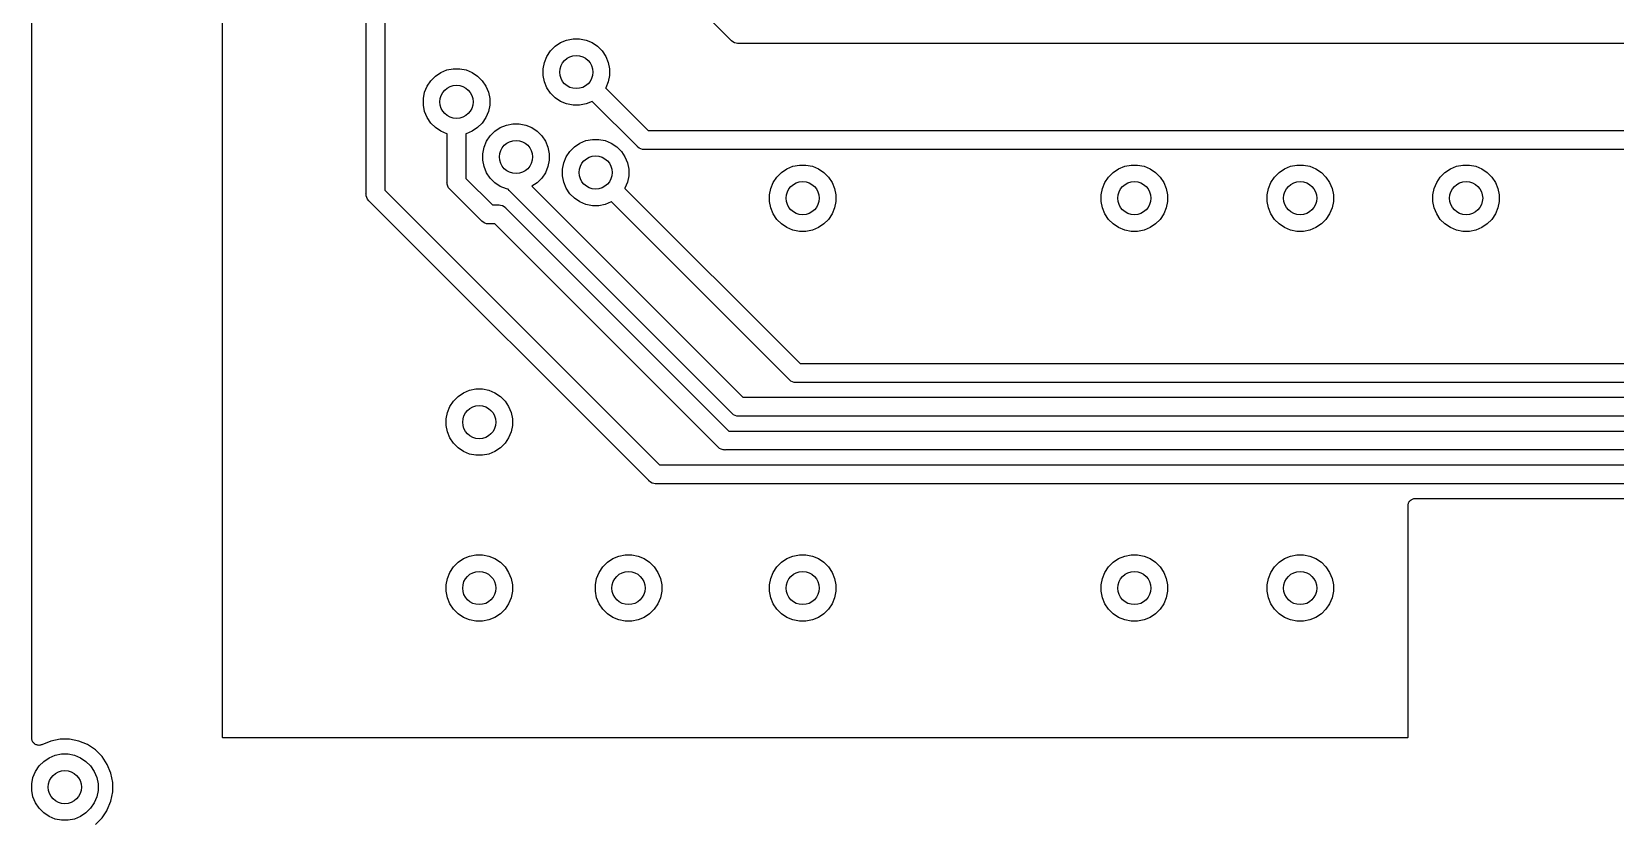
# Model space of a CAD drawing. Extents: x 1.98 to 5.89, y -3.93 to -1.98.
# Drawn here: x 1.976 to 2.728, y -2.958 to -2.582 of the extents above; entities that cross this region are included whole.
import ezdxf

# ---------------------------------------------------------------- set-up
doc = ezdxf.new("R2010")
doc.units = 0
doc.header["$MEASUREMENT"] = 0
doc.layers.add('BLACK', color=7, linetype='CONTINUOUS')

msp = doc.modelspace()

# ---------------------------------------------------------------- linework, layer by layer
at = {"layer": 'BLACK', "linetype": 'CONTINUOUS'}
for p, q in [((1.97649, -2.91761), (1.97649, -2.29817)), ((2.06693, -2.48382), (2.06693, -2.91715)), ((2.30854, -2.58649), (2.23718, -2.51514)), ((2.13522, -2.65919), (2.13522, -2.57335)), ((2.14422, -2.57499), (2.14422, -2.65754)), ((2.23047, -2.58641), (2.23351, -2.5858)), ((2.23351, -2.5858), (2.23662, -2.5858)), ((2.23662, -2.5858), (2.23966, -2.58641)), ((2.22111, -2.59409), (2.22283, -2.59151)), ((2.22283, -2.59151), (2.22503, -2.58932)), ((2.22503, -2.58932), (2.22761, -2.58759)), ((2.22761, -2.58759), (2.23047, -2.58641)), ((2.23966, -2.58641), (2.24252, -2.58759)), ((2.24252, -2.58759), (2.2451, -2.58932)), ((2.2451, -2.58932), (2.2473, -2.59151)), ((2.2473, -2.59151), (2.24902, -2.59409)), ((2.30868, -2.58666), (2.30854, -2.58649)), ((2.30936, -2.58722), (2.30868, -2.58666)), ((2.31014, -2.58764), (2.30936, -2.58722)), ((2.31099, -2.5879), (2.31014, -2.58764)), ((2.31165, -2.58796), (2.31099, -2.5879)), ((2.31187, -2.58799), (2.31165, -2.58796)), ((2.31165, -2.58796), (2.31165, -2.58796)), ((2.31209, -2.58796), (2.31187, -2.58799)), ((2.80142, -2.58796), (2.31209, -2.58796)), ((2.17072, -2.60174), (2.17359, -2.60055)), ((2.17359, -2.60055), (2.17663, -2.59995)), ((2.17663, -2.59995), (2.17974, -2.59995)), ((2.17974, -2.59995), (2.18278, -2.60055)), ((2.18278, -2.60055), (2.18564, -2.60174)), ((2.21932, -2.6), (2.21992, -2.59696)), ((2.21932, -2.6031), (2.21932, -2.6)), ((2.21992, -2.59696), (2.22111, -2.59409)), ((2.24902, -2.59409), (2.25021, -2.59696)), ((2.25021, -2.59696), (2.25081, -2.6)), ((2.25081, -2.6), (2.25081, -2.6031)), ((2.16304, -2.6111), (2.16423, -2.60824)), ((2.16423, -2.60824), (2.16595, -2.60566)), ((2.16595, -2.60566), (2.16815, -2.60346)), ((2.16815, -2.60346), (2.17072, -2.60174)), ((2.18564, -2.60174), (2.18822, -2.60346)), ((2.18822, -2.60346), (2.19042, -2.60566)), ((2.19042, -2.60566), (2.19214, -2.60824)), ((2.19214, -2.60824), (2.19333, -2.6111)), ((2.21992, -2.60614), (2.21932, -2.6031)), ((2.22111, -2.60901), (2.21992, -2.60614)), ((2.25021, -2.60614), (2.24902, -2.60901)), ((2.25081, -2.6031), (2.25021, -2.60614)), ((2.16244, -2.61415), (2.16304, -2.6111)), ((2.16244, -2.61725), (2.16244, -2.61415)), ((2.19333, -2.6111), (2.19393, -2.61415)), ((2.19393, -2.61415), (2.19393, -2.61725)), ((2.22283, -2.61159), (2.22111, -2.60901)), ((2.22503, -2.61378), (2.22283, -2.61159)), ((2.22761, -2.61551), (2.22503, -2.61378)), ((2.23047, -2.61669), (2.22761, -2.61551)), ((2.24252, -2.61551), (2.23966, -2.61669)), ((2.2426, -2.61545), (2.24252, -2.61551)), ((2.26403, -2.63688), (2.2426, -2.61545)), ((2.24902, -2.60901), (2.24897, -2.60909)), ((2.24897, -2.60909), (2.26924, -2.62936)), ((2.16304, -2.62029), (2.16244, -2.61725)), ((2.16423, -2.62316), (2.16304, -2.62029)), ((2.16595, -2.62574), (2.16423, -2.62316)), ((2.19214, -2.62316), (2.19042, -2.62574)), ((2.19333, -2.62029), (2.19214, -2.62316)), ((2.19393, -2.61725), (2.19333, -2.62029)), ((2.23351, -2.6173), (2.23047, -2.61669)), ((2.23662, -2.6173), (2.23351, -2.6173)), ((2.23966, -2.61669), (2.23662, -2.6173)), ((2.16815, -2.62793), (2.16595, -2.62574)), ((2.17072, -2.62965), (2.16815, -2.62793)), ((2.17359, -2.63084), (2.17072, -2.62965)), ((2.17368, -2.63086), (2.17359, -2.63084)), ((2.17368, -2.63819), (2.17368, -2.63086)), ((2.18278, -2.63084), (2.18268, -2.63086)), ((2.18268, -2.63086), (2.18268, -2.65206)), ((2.18564, -2.62965), (2.18278, -2.63084)), ((2.18822, -2.62793), (2.18564, -2.62965)), ((2.19042, -2.62574), (2.18822, -2.62793)), ((2.1942, -2.63181), (2.1964, -2.62961)), ((2.1964, -2.62961), (2.19898, -2.62789)), ((2.19898, -2.62789), (2.20184, -2.6267)), ((2.20184, -2.6267), (2.20488, -2.6261)), ((2.20488, -2.6261), (2.20799, -2.6261)), ((2.20799, -2.6261), (2.21103, -2.6267)), ((2.21103, -2.6267), (2.21389, -2.62789)), ((2.21389, -2.62789), (2.21647, -2.62961)), ((2.21647, -2.62961), (2.21867, -2.63181)), ((2.26924, -2.62936), (3.2068, -2.62936)), ((2.17368, -2.6537), (2.17368, -2.63819)), ((2.17368, -2.63819), (2.17368, -2.63819)), ((2.19069, -2.6403), (2.19129, -2.63725)), ((2.19129, -2.63725), (2.19248, -2.63439)), ((2.19248, -2.63439), (2.1942, -2.63181)), ((2.21867, -2.63181), (2.22039, -2.63439)), ((2.22039, -2.63439), (2.22158, -2.63725)), ((2.22158, -2.63725), (2.22218, -2.6403)), ((2.23198, -2.6392), (2.23418, -2.637)), ((2.23418, -2.637), (2.23676, -2.63528)), ((2.23676, -2.63528), (2.23962, -2.63409)), ((2.23962, -2.63409), (2.24267, -2.63349)), ((2.24267, -2.63349), (2.24577, -2.63349)), ((2.24577, -2.63349), (2.24881, -2.63409)), ((2.24881, -2.63409), (2.25168, -2.63528)), ((2.25168, -2.63528), (2.25425, -2.637)), ((2.25425, -2.637), (2.25645, -2.6392)), ((2.26418, -2.63706), (2.26403, -2.63688)), ((2.26486, -2.63762), (2.26418, -2.63706)), ((2.26564, -2.63804), (2.26486, -2.63762)), ((2.26649, -2.63829), (2.26564, -2.63804)), ((2.26715, -2.63836), (2.26649, -2.63829)), ((2.26737, -2.63838), (2.26715, -2.63836)), ((2.26715, -2.63836), (2.26715, -2.63836)), ((2.26759, -2.63836), (2.26737, -2.63838)), ((3.20844, -2.63836), (2.26759, -2.63836)), ((2.19069, -2.6434), (2.19069, -2.6403)), ((2.19129, -2.64644), (2.19069, -2.6434)), ((2.19248, -2.64931), (2.19129, -2.64644)), ((2.22158, -2.64644), (2.22039, -2.64931)), ((2.22218, -2.6434), (2.22158, -2.64644)), ((2.22218, -2.6403), (2.22218, -2.6434)), ((2.22847, -2.64769), (2.22907, -2.64464)), ((2.22907, -2.64464), (2.23026, -2.64178)), ((2.23026, -2.64178), (2.23198, -2.6392)), ((2.25645, -2.6392), (2.25817, -2.64178)), ((2.25817, -2.64178), (2.25936, -2.64464)), ((2.25936, -2.64464), (2.25996, -2.64769)), ((2.33506, -2.64746), (2.33793, -2.64627)), ((2.33793, -2.64627), (2.34097, -2.64567)), ((2.34097, -2.64567), (2.34407, -2.64567)), ((2.34407, -2.64567), (2.34711, -2.64627)), ((2.34711, -2.64627), (2.34998, -2.64746)), ((2.49254, -2.64746), (2.49541, -2.64627)), ((2.49541, -2.64627), (2.49845, -2.64567)), ((2.49845, -2.64567), (2.50155, -2.64567)), ((2.50155, -2.64567), (2.50459, -2.64627)), ((2.50459, -2.64627), (2.50746, -2.64746)), ((2.57128, -2.64746), (2.57415, -2.64627)), ((2.57415, -2.64627), (2.57719, -2.64567)), ((2.57719, -2.64567), (2.58029, -2.64567)), ((2.58029, -2.64567), (2.58333, -2.64627)), ((2.58333, -2.64627), (2.5862, -2.64746)), ((2.65002, -2.64746), (2.65289, -2.64627)), ((2.65289, -2.64627), (2.65593, -2.64567)), ((2.65593, -2.64567), (2.65903, -2.64567)), ((2.65903, -2.64567), (2.66207, -2.64627)), ((2.66207, -2.64627), (2.66494, -2.64746)), ((2.17366, -2.65392), (2.17368, -2.6537)), ((2.17368, -2.65414), (2.17366, -2.65392)), ((2.18268, -2.65206), (2.19522, -2.6646)), ((2.1942, -2.65189), (2.19248, -2.64931)), ((2.1964, -2.65408), (2.1942, -2.65189)), ((2.21867, -2.65189), (2.21647, -2.65408)), ((2.22039, -2.64931), (2.21867, -2.65189)), ((2.22847, -2.65079), (2.22847, -2.64769)), ((2.22907, -2.65383), (2.22847, -2.65079)), ((2.23026, -2.6567), (2.22907, -2.65383)), ((2.25936, -2.65383), (2.25817, -2.6567)), ((2.25996, -2.65079), (2.25936, -2.65383)), ((2.25996, -2.64769), (2.25996, -2.65079)), ((2.32738, -2.65682), (2.32856, -2.65396)), ((2.32856, -2.65396), (2.33029, -2.65138)), ((2.33029, -2.65138), (2.33248, -2.64919)), ((2.33248, -2.64919), (2.33506, -2.64746)), ((2.34998, -2.64746), (2.35256, -2.64919)), ((2.35256, -2.64919), (2.35475, -2.65138)), ((2.35475, -2.65138), (2.35648, -2.65396)), ((2.35648, -2.65396), (2.35766, -2.65682)), ((2.48486, -2.65682), (2.48604, -2.65396)), ((2.48604, -2.65396), (2.48777, -2.65138)), ((2.48777, -2.65138), (2.48996, -2.64919)), ((2.48996, -2.64919), (2.49254, -2.64746)), ((2.50746, -2.64746), (2.51004, -2.64919)), ((2.51004, -2.64919), (2.51223, -2.65138)), ((2.51223, -2.65138), (2.51396, -2.65396)), ((2.51396, -2.65396), (2.51514, -2.65682)), ((2.5636, -2.65682), (2.56478, -2.65396)), ((2.56478, -2.65396), (2.56651, -2.65138)), ((2.56651, -2.65138), (2.5687, -2.64919)), ((2.5687, -2.64919), (2.57128, -2.64746)), ((2.5862, -2.64746), (2.58878, -2.64919)), ((2.58878, -2.64919), (2.59097, -2.65138)), ((2.59097, -2.65138), (2.5927, -2.65396)), ((2.5927, -2.65396), (2.59388, -2.65682)), ((2.64234, -2.65682), (2.64352, -2.65396)), ((2.64352, -2.65396), (2.64525, -2.65138)), ((2.64525, -2.65138), (2.64744, -2.64919)), ((2.64744, -2.64919), (2.65002, -2.64746)), ((2.66494, -2.64746), (2.66752, -2.64919)), ((2.66752, -2.64919), (2.66971, -2.65138)), ((2.66971, -2.65138), (2.67144, -2.65396)), ((2.67144, -2.65396), (2.67262, -2.65682)), ((2.1352, -2.65941), (2.13522, -2.65919)), ((2.13522, -2.65963), (2.1352, -2.65941)), ((2.13529, -2.66029), (2.13522, -2.65963)), ((2.13522, -2.65963), (2.13522, -2.65963)), ((2.13555, -2.66114), (2.13529, -2.66029)), ((2.13596, -2.66192), (2.13555, -2.66114)), ((2.14422, -2.65754), (2.27461, -2.78793)), ((2.17375, -2.65481), (2.17368, -2.65414)), ((2.17368, -2.65414), (2.17368, -2.65414)), ((2.17401, -2.65565), (2.17375, -2.65481)), ((2.17442, -2.65644), (2.17401, -2.65565)), ((2.17499, -2.65712), (2.17442, -2.65644)), ((2.17516, -2.65726), (2.17499, -2.65712)), ((2.19002, -2.67212), (2.17516, -2.65726)), ((2.19898, -2.6558), (2.1964, -2.65408)), ((2.20184, -2.65699), (2.19898, -2.6558)), ((2.20267, -2.65716), (2.20184, -2.65699)), ((2.20268, -2.65716), (2.20267, -2.65716)), ((2.20324, -2.65784), (2.20268, -2.65716)), ((2.20341, -2.65798), (2.20324, -2.65784)), ((2.30888, -2.76346), (2.20341, -2.65798)), ((2.21647, -2.65408), (2.21393, -2.65578)), ((2.21393, -2.65578), (2.31408, -2.75593)), ((2.23198, -2.65928), (2.23026, -2.6567)), ((2.23418, -2.66147), (2.23198, -2.65928)), ((2.23676, -2.66319), (2.23418, -2.66147)), ((2.25817, -2.6567), (2.25812, -2.65678)), ((2.25812, -2.65678), (2.34127, -2.73993)), ((2.32677, -2.65987), (2.32738, -2.65682)), ((2.32677, -2.66297), (2.32677, -2.65987)), ((2.35766, -2.65682), (2.35827, -2.65987)), ((2.35827, -2.65987), (2.35827, -2.66297)), ((2.48425, -2.65987), (2.48486, -2.65682)), ((2.48425, -2.66297), (2.48425, -2.65987)), ((2.51514, -2.65682), (2.51575, -2.65987)), ((2.51575, -2.65987), (2.51575, -2.66297)), ((2.56299, -2.65987), (2.5636, -2.65682)), ((2.56299, -2.66297), (2.56299, -2.65987)), ((2.59388, -2.65682), (2.59449, -2.65987)), ((2.59449, -2.65987), (2.59449, -2.66297)), ((2.64173, -2.65987), (2.64234, -2.65682)), ((2.64173, -2.66297), (2.64173, -2.65987)), ((2.67262, -2.65682), (2.67323, -2.65987)), ((2.67323, -2.65987), (2.67323, -2.66297)), ((2.13653, -2.66261), (2.13596, -2.66192)), ((2.1367, -2.66275), (2.13653, -2.66261)), ((2.26941, -2.79546), (2.1367, -2.66275)), ((2.19522, -2.6646), (2.19804, -2.6646)), ((2.19804, -2.6646), (2.19826, -2.66457)), ((2.19826, -2.66457), (2.19848, -2.6646)), ((2.19848, -2.6646), (2.19848, -2.6646)), ((2.19848, -2.6646), (2.19914, -2.66466)), ((2.19914, -2.66466), (2.19999, -2.66492)), ((2.19999, -2.66492), (2.20077, -2.66534)), ((2.20077, -2.66534), (2.20145, -2.6659)), ((2.20145, -2.6659), (2.2016, -2.66607)), ((2.2016, -2.66607), (2.30746, -2.77193)), ((2.23962, -2.66438), (2.23676, -2.66319)), ((2.24267, -2.66498), (2.23962, -2.66438)), ((2.24577, -2.66498), (2.24267, -2.66498)), ((2.24881, -2.66438), (2.24577, -2.66498)), ((2.25168, -2.66319), (2.24881, -2.66438)), ((2.25175, -2.66314), (2.25168, -2.66319)), ((2.33607, -2.74746), (2.25175, -2.66314)), ((2.32738, -2.66601), (2.32677, -2.66297)), ((2.32856, -2.66888), (2.32738, -2.66601)), ((2.33029, -2.67146), (2.32856, -2.66888)), ((2.35648, -2.66888), (2.35475, -2.67146)), ((2.35766, -2.66601), (2.35648, -2.66888)), ((2.35827, -2.66297), (2.35766, -2.66601)), ((2.48486, -2.66601), (2.48425, -2.66297)), ((2.48604, -2.66888), (2.48486, -2.66601)), ((2.48777, -2.67146), (2.48604, -2.66888)), ((2.51396, -2.66888), (2.51223, -2.67146)), ((2.51514, -2.66601), (2.51396, -2.66888)), ((2.51575, -2.66297), (2.51514, -2.66601)), ((2.5636, -2.66601), (2.56299, -2.66297)), ((2.56478, -2.66888), (2.5636, -2.66601)), ((2.56651, -2.67146), (2.56478, -2.66888)), ((2.5927, -2.66888), (2.59097, -2.67146)), ((2.59388, -2.66601), (2.5927, -2.66888)), ((2.59449, -2.66297), (2.59388, -2.66601)), ((2.64234, -2.66601), (2.64173, -2.66297)), ((2.64352, -2.66888), (2.64234, -2.66601)), ((2.64525, -2.67146), (2.64352, -2.66888)), ((2.67144, -2.66888), (2.66971, -2.67146)), ((2.67262, -2.66601), (2.67144, -2.66888)), ((2.67323, -2.66297), (2.67262, -2.66601)), ((2.19016, -2.67229), (2.19002, -2.67212)), ((2.19084, -2.67286), (2.19016, -2.67229)), ((2.19163, -2.67327), (2.19084, -2.67286)), ((2.19247, -2.67353), (2.19163, -2.67327)), ((2.19314, -2.6736), (2.19247, -2.67353)), ((2.19336, -2.67362), (2.19314, -2.6736)), ((2.19314, -2.6736), (2.19314, -2.6736)), ((2.19358, -2.6736), (2.19336, -2.67362)), ((2.19639, -2.6736), (2.19358, -2.6736)), ((2.30225, -2.77946), (2.19639, -2.6736)), ((2.33248, -2.67365), (2.33029, -2.67146)), ((2.33506, -2.67537), (2.33248, -2.67365)), ((2.33793, -2.67656), (2.33506, -2.67537)), ((2.34998, -2.67537), (2.34711, -2.67656)), ((2.35256, -2.67365), (2.34998, -2.67537)), ((2.35475, -2.67146), (2.35256, -2.67365)), ((2.48996, -2.67365), (2.48777, -2.67146)), ((2.49254, -2.67537), (2.48996, -2.67365)), ((2.49541, -2.67656), (2.49254, -2.67537)), ((2.50746, -2.67537), (2.50459, -2.67656)), ((2.51004, -2.67365), (2.50746, -2.67537)), ((2.51223, -2.67146), (2.51004, -2.67365)), ((2.5687, -2.67365), (2.56651, -2.67146)), ((2.57128, -2.67537), (2.5687, -2.67365)), ((2.57415, -2.67656), (2.57128, -2.67537)), ((2.5862, -2.67537), (2.58333, -2.67656)), ((2.58878, -2.67365), (2.5862, -2.67537)), ((2.59097, -2.67146), (2.58878, -2.67365)), ((2.64744, -2.67365), (2.64525, -2.67146)), ((2.65002, -2.67537), (2.64744, -2.67365)), ((2.65289, -2.67656), (2.65002, -2.67537)), ((2.66494, -2.67537), (2.66207, -2.67656)), ((2.66752, -2.67365), (2.66494, -2.67537)), ((2.66971, -2.67146), (2.66752, -2.67365)), ((2.34097, -2.67717), (2.33793, -2.67656)), ((2.34407, -2.67717), (2.34097, -2.67717)), ((2.34711, -2.67656), (2.34407, -2.67717)), ((2.49845, -2.67717), (2.49541, -2.67656)), ((2.50155, -2.67717), (2.49845, -2.67717)), ((2.50459, -2.67656), (2.50155, -2.67717)), ((2.57719, -2.67717), (2.57415, -2.67656)), ((2.58029, -2.67717), (2.57719, -2.67717)), ((2.58333, -2.67656), (2.58029, -2.67717)), ((2.65593, -2.67717), (2.65289, -2.67656)), ((2.65903, -2.67717), (2.65593, -2.67717)), ((2.66207, -2.67656), (2.65903, -2.67717)), ((2.34127, -2.73993), (3.12577, -2.73993)), ((2.33621, -2.74763), (2.33607, -2.74746)), ((2.3369, -2.74819), (2.33621, -2.74763)), ((2.33768, -2.74861), (2.3369, -2.74819)), ((2.33853, -2.74886), (2.33768, -2.74861)), ((2.33919, -2.74893), (2.33853, -2.74886)), ((2.33941, -2.74895), (2.33919, -2.74893)), ((2.33919, -2.74893), (2.33919, -2.74893)), ((2.33963, -2.74893), (2.33941, -2.74895)), ((3.12742, -2.74893), (2.33963, -2.74893)), ((2.17502, -2.76026), (2.17674, -2.75768)), ((2.17674, -2.75768), (2.17894, -2.75548)), ((2.17894, -2.75548), (2.18152, -2.75376)), ((2.18152, -2.75376), (2.18438, -2.75257)), ((2.18438, -2.75257), (2.18743, -2.75197)), ((2.18743, -2.75197), (2.19053, -2.75197)), ((2.19053, -2.75197), (2.19357, -2.75257)), ((2.19357, -2.75257), (2.19644, -2.75376)), ((2.19644, -2.75376), (2.19902, -2.75548)), ((2.19902, -2.75548), (2.20121, -2.75768)), ((2.20121, -2.75768), (2.20293, -2.76026)), ((2.31408, -2.75593), (3.1324, -2.75593)), ((2.17323, -2.76617), (2.17383, -2.76312)), ((2.17323, -2.76927), (2.17323, -2.76617)), ((2.17383, -2.76312), (2.17502, -2.76026)), ((2.20293, -2.76026), (2.20412, -2.76312)), ((2.20412, -2.76312), (2.20472, -2.76617)), ((2.20472, -2.76617), (2.20472, -2.76927)), ((2.30902, -2.76363), (2.30888, -2.76346)), ((2.30971, -2.76419), (2.30902, -2.76363)), ((2.31049, -2.76461), (2.30971, -2.76419)), ((2.31134, -2.76486), (2.31049, -2.76461)), ((2.312, -2.76493), (2.31134, -2.76486)), ((2.31222, -2.76495), (2.312, -2.76493)), ((2.312, -2.76493), (2.312, -2.76493)), ((2.31244, -2.76493), (2.31222, -2.76495)), ((3.13404, -2.76493), (2.31244, -2.76493)), ((2.17383, -2.77231), (2.17323, -2.76927)), ((2.17502, -2.77518), (2.17383, -2.77231)), ((2.20412, -2.77231), (2.20293, -2.77518)), ((2.20472, -2.76927), (2.20412, -2.77231)), ((2.30746, -2.77193), (3.13903, -2.77193)), ((2.17674, -2.77776), (2.17502, -2.77518)), ((2.17894, -2.77995), (2.17674, -2.77776)), ((2.18152, -2.78167), (2.17894, -2.77995)), ((2.18438, -2.78286), (2.18152, -2.78167)), ((2.19644, -2.78167), (2.19357, -2.78286)), ((2.19902, -2.77995), (2.19644, -2.78167)), ((2.20121, -2.77776), (2.19902, -2.77995)), ((2.20293, -2.77518), (2.20121, -2.77776)), ((2.3024, -2.77963), (2.30225, -2.77946)), ((2.30257, -2.77977), (2.3024, -2.77963)), ((2.30288, -2.78003), (2.30257, -2.77977)), ((2.30257, -2.77977), (2.30257, -2.77977)), ((2.30308, -2.78019), (2.30288, -2.78003)), ((2.30386, -2.78061), (2.30308, -2.78019)), ((2.30471, -2.78087), (2.30386, -2.78061)), ((2.30537, -2.78093), (2.30471, -2.78087)), ((2.30559, -2.78095), (2.30537, -2.78093)), ((2.30537, -2.78093), (2.30537, -2.78093)), ((2.30581, -2.78093), (2.30559, -2.78095)), ((3.14067, -2.78093), (2.30581, -2.78093)), ((2.18743, -2.78346), (2.18438, -2.78286)), ((2.19053, -2.78346), (2.18743, -2.78346)), ((2.19357, -2.78286), (2.19053, -2.78346)), ((2.27461, -2.78793), (3.15059, -2.78793)), ((2.26955, -2.79563), (2.26941, -2.79546)), ((2.27023, -2.79619), (2.26955, -2.79563)), ((2.27102, -2.79661), (2.27023, -2.79619)), ((2.27186, -2.79687), (2.27102, -2.79661)), ((2.27252, -2.79693), (2.27186, -2.79687)), ((2.27253, -2.79693), (2.27252, -2.79693)), ((2.27275, -2.79695), (2.27253, -2.79693)), ((2.27297, -2.79693), (2.27275, -2.79695)), ((3.15223, -2.79693), (2.27297, -2.79693)), ((2.6315, -2.8045), (2.6318, -2.80435)), ((2.6318, -2.80435), (2.63209, -2.80419)), ((2.63209, -2.80419), (2.6321, -2.80419)), ((2.6321, -2.80419), (2.63211, -2.80419)), ((2.63211, -2.80419), (2.63243, -2.80409)), ((2.63243, -2.80409), (2.63274, -2.804)), ((2.63274, -2.804), (2.63275, -2.804)), ((2.63275, -2.804), (2.63277, -2.80399)), ((2.63277, -2.80399), (2.63309, -2.80396)), ((2.63309, -2.80396), (2.63342, -2.80393)), ((2.63342, -2.80393), (3.15171, -2.80393)), ((2.62992, -2.80738), (2.62996, -2.80706)), ((2.62992, -2.80741), (2.62992, -2.80738)), ((2.62992, -2.80741), (2.62992, -2.80741)), ((2.62992, -2.80741), (2.62992, -2.80741)), ((2.62992, -2.80743), (2.62992, -2.80741)), ((2.62992, -2.91715), (2.62992, -2.80743)), ((2.62996, -2.80706), (2.62999, -2.80673)), ((2.62999, -2.80673), (2.63, -2.80672)), ((2.63, -2.8067), (2.6301, -2.80639)), ((2.63, -2.80672), (2.63, -2.8067)), ((2.6301, -2.80639), (2.63019, -2.80607)), ((2.63019, -2.80607), (2.6302, -2.80606)), ((2.6302, -2.80605), (2.63036, -2.80576)), ((2.6302, -2.80606), (2.6302, -2.80605)), ((2.63036, -2.80576), (2.63052, -2.80547)), ((2.63052, -2.80547), (2.63053, -2.80546)), ((2.63053, -2.80545), (2.63075, -2.8052)), ((2.63053, -2.80546), (2.63053, -2.80545)), ((2.63075, -2.8052), (2.63096, -2.80495)), ((2.63096, -2.80494), (2.63097, -2.80493)), ((2.63096, -2.80495), (2.63096, -2.80494)), ((2.63097, -2.80493), (2.63123, -2.80473)), ((2.63123, -2.80473), (2.63148, -2.80452)), ((2.63148, -2.80452), (2.6315, -2.80451)), ((2.6315, -2.80451), (2.6315, -2.8045)), ((2.17674, -2.83642), (2.17894, -2.83422)), ((2.17894, -2.83422), (2.18152, -2.8325)), ((2.18152, -2.8325), (2.18438, -2.83131)), ((2.18438, -2.83131), (2.18743, -2.83071)), ((2.18743, -2.83071), (2.19053, -2.83071)), ((2.19053, -2.83071), (2.19357, -2.83131)), ((2.19357, -2.83131), (2.19644, -2.8325)), ((2.19644, -2.8325), (2.19902, -2.83422)), ((2.19902, -2.83422), (2.20121, -2.83642)), ((2.24761, -2.83642), (2.2498, -2.83422)), ((2.2498, -2.83422), (2.25238, -2.8325)), ((2.25238, -2.8325), (2.25525, -2.83131)), ((2.25525, -2.83131), (2.25829, -2.83071)), ((2.25829, -2.83071), (2.26139, -2.83071)), ((2.26139, -2.83071), (2.26444, -2.83131)), ((2.26444, -2.83131), (2.2673, -2.8325)), ((2.2673, -2.8325), (2.26988, -2.83422)), ((2.26988, -2.83422), (2.27207, -2.83642)), ((2.33029, -2.83642), (2.33248, -2.83422)), ((2.33248, -2.83422), (2.33506, -2.8325)), ((2.33506, -2.8325), (2.33793, -2.83131)), ((2.33793, -2.83131), (2.34097, -2.83071)), ((2.34097, -2.83071), (2.34407, -2.83071)), ((2.34407, -2.83071), (2.34711, -2.83131)), ((2.34711, -2.83131), (2.34998, -2.8325)), ((2.34998, -2.8325), (2.35256, -2.83422)), ((2.35256, -2.83422), (2.35475, -2.83642)), ((2.48777, -2.83642), (2.48996, -2.83422)), ((2.48996, -2.83422), (2.49254, -2.8325)), ((2.49254, -2.8325), (2.49541, -2.83131)), ((2.49541, -2.83131), (2.49845, -2.83071)), ((2.49845, -2.83071), (2.50155, -2.83071)), ((2.50155, -2.83071), (2.50459, -2.83131)), ((2.50459, -2.83131), (2.50746, -2.8325)), ((2.50746, -2.8325), (2.51004, -2.83422)), ((2.51004, -2.83422), (2.51223, -2.83642)), ((2.56651, -2.83642), (2.5687, -2.83422)), ((2.5687, -2.83422), (2.57128, -2.8325)), ((2.57128, -2.8325), (2.57415, -2.83131)), ((2.57415, -2.83131), (2.57719, -2.83071)), ((2.57719, -2.83071), (2.58029, -2.83071)), ((2.58029, -2.83071), (2.58333, -2.83131)), ((2.58333, -2.83131), (2.5862, -2.8325)), ((2.5862, -2.8325), (2.58878, -2.83422)), ((2.58878, -2.83422), (2.59097, -2.83642)), ((2.17323, -2.84491), (2.17383, -2.84186)), ((2.17383, -2.84186), (2.17502, -2.839)), ((2.17502, -2.839), (2.17674, -2.83642)), ((2.20121, -2.83642), (2.20293, -2.839)), ((2.20293, -2.839), (2.20412, -2.84186)), ((2.20412, -2.84186), (2.20472, -2.84491)), ((2.24409, -2.84491), (2.2447, -2.84186)), ((2.2447, -2.84186), (2.24589, -2.839)), ((2.24589, -2.839), (2.24761, -2.83642)), ((2.27207, -2.83642), (2.2738, -2.839)), ((2.2738, -2.839), (2.27499, -2.84186)), ((2.27499, -2.84186), (2.27559, -2.84491)), ((2.32677, -2.84491), (2.32738, -2.84186)), ((2.32738, -2.84186), (2.32856, -2.839)), ((2.32856, -2.839), (2.33029, -2.83642)), ((2.35475, -2.83642), (2.35648, -2.839)), ((2.35648, -2.839), (2.35766, -2.84186)), ((2.35766, -2.84186), (2.35827, -2.84491)), ((2.48425, -2.84491), (2.48486, -2.84186)), ((2.48486, -2.84186), (2.48604, -2.839)), ((2.48604, -2.839), (2.48777, -2.83642)), ((2.51223, -2.83642), (2.51396, -2.839)), ((2.51396, -2.839), (2.51514, -2.84186)), ((2.51514, -2.84186), (2.51575, -2.84491)), ((2.56299, -2.84491), (2.5636, -2.84186)), ((2.5636, -2.84186), (2.56478, -2.839)), ((2.56478, -2.839), (2.56651, -2.83642)), ((2.59097, -2.83642), (2.5927, -2.839)), ((2.5927, -2.839), (2.59388, -2.84186)), ((2.59388, -2.84186), (2.59449, -2.84491)), ((2.17323, -2.84801), (2.17323, -2.84491)), ((2.17383, -2.85105), (2.17323, -2.84801)), ((2.20472, -2.84801), (2.20412, -2.85105)), ((2.20472, -2.84491), (2.20472, -2.84801)), ((2.24409, -2.84801), (2.24409, -2.84491)), ((2.2447, -2.85105), (2.24409, -2.84801)), ((2.27559, -2.84801), (2.27499, -2.85105)), ((2.27559, -2.84491), (2.27559, -2.84801)), ((2.32677, -2.84801), (2.32677, -2.84491)), ((2.32738, -2.85105), (2.32677, -2.84801)), ((2.35827, -2.84801), (2.35766, -2.85105)), ((2.35827, -2.84491), (2.35827, -2.84801)), ((2.48425, -2.84801), (2.48425, -2.84491)), ((2.48486, -2.85105), (2.48425, -2.84801)), ((2.51575, -2.84801), (2.51514, -2.85105)), ((2.51575, -2.84491), (2.51575, -2.84801)), ((2.56299, -2.84801), (2.56299, -2.84491)), ((2.5636, -2.85105), (2.56299, -2.84801)), ((2.59449, -2.84801), (2.59388, -2.85105)), ((2.59449, -2.84491), (2.59449, -2.84801)), ((2.17502, -2.85392), (2.17383, -2.85105)), ((2.17674, -2.8565), (2.17502, -2.85392)), ((2.17894, -2.85869), (2.17674, -2.8565)), ((2.20121, -2.8565), (2.19902, -2.85869)), ((2.20293, -2.85392), (2.20121, -2.8565)), ((2.20412, -2.85105), (2.20293, -2.85392)), ((2.24589, -2.85392), (2.2447, -2.85105)), ((2.24761, -2.8565), (2.24589, -2.85392)), ((2.2498, -2.85869), (2.24761, -2.8565)), ((2.27207, -2.8565), (2.26988, -2.85869)), ((2.2738, -2.85392), (2.27207, -2.8565)), ((2.27499, -2.85105), (2.2738, -2.85392)), ((2.32856, -2.85392), (2.32738, -2.85105)), ((2.33029, -2.8565), (2.32856, -2.85392)), ((2.33248, -2.85869), (2.33029, -2.8565)), ((2.35475, -2.8565), (2.35256, -2.85869)), ((2.35648, -2.85392), (2.35475, -2.8565)), ((2.35766, -2.85105), (2.35648, -2.85392)), ((2.48604, -2.85392), (2.48486, -2.85105)), ((2.48777, -2.8565), (2.48604, -2.85392)), ((2.48996, -2.85869), (2.48777, -2.8565)), ((2.51223, -2.8565), (2.51004, -2.85869)), ((2.51396, -2.85392), (2.51223, -2.8565)), ((2.51514, -2.85105), (2.51396, -2.85392)), ((2.56478, -2.85392), (2.5636, -2.85105)), ((2.56651, -2.8565), (2.56478, -2.85392)), ((2.5687, -2.85869), (2.56651, -2.8565)), ((2.59097, -2.8565), (2.58878, -2.85869)), ((2.5927, -2.85392), (2.59097, -2.8565)), ((2.59388, -2.85105), (2.5927, -2.85392)), ((2.18152, -2.86041), (2.17894, -2.85869)), ((2.18438, -2.8616), (2.18152, -2.86041)), ((2.18743, -2.8622), (2.18438, -2.8616)), ((2.19053, -2.8622), (2.18743, -2.8622)), ((2.19357, -2.8616), (2.19053, -2.8622)), ((2.19644, -2.86041), (2.19357, -2.8616)), ((2.19902, -2.85869), (2.19644, -2.86041)), ((2.25238, -2.86041), (2.2498, -2.85869)), ((2.25525, -2.8616), (2.25238, -2.86041)), ((2.25829, -2.8622), (2.25525, -2.8616)), ((2.26139, -2.8622), (2.25829, -2.8622)), ((2.26444, -2.8616), (2.26139, -2.8622)), ((2.2673, -2.86041), (2.26444, -2.8616)), ((2.26988, -2.85869), (2.2673, -2.86041)), ((2.33506, -2.86041), (2.33248, -2.85869)), ((2.33793, -2.8616), (2.33506, -2.86041)), ((2.34097, -2.8622), (2.33793, -2.8616)), ((2.34407, -2.8622), (2.34097, -2.8622)), ((2.34711, -2.8616), (2.34407, -2.8622)), ((2.34998, -2.86041), (2.34711, -2.8616)), ((2.35256, -2.85869), (2.34998, -2.86041)), ((2.49254, -2.86041), (2.48996, -2.85869)), ((2.49541, -2.8616), (2.49254, -2.86041)), ((2.49845, -2.8622), (2.49541, -2.8616)), ((2.50155, -2.8622), (2.49845, -2.8622)), ((2.50459, -2.8616), (2.50155, -2.8622)), ((2.50746, -2.86041), (2.50459, -2.8616)), ((2.51004, -2.85869), (2.50746, -2.86041)), ((2.57128, -2.86041), (2.5687, -2.85869)), ((2.57415, -2.8616), (2.57128, -2.86041)), ((2.57719, -2.8622), (2.57415, -2.8616)), ((2.58029, -2.8622), (2.57719, -2.8622)), ((2.58333, -2.8616), (2.58029, -2.8622)), ((2.5862, -2.86041), (2.58333, -2.8616)), ((2.58878, -2.85869), (2.5862, -2.86041)), ((1.97652, -2.91794), (1.97649, -2.91761)), ((1.97655, -2.91827), (1.97652, -2.91794)), ((1.97655, -2.91828), (1.97655, -2.91827)), ((1.97655, -2.91829), (1.97655, -2.91828)), ((1.97665, -2.9186), (1.97655, -2.91829)), ((1.97675, -2.91892), (1.97665, -2.9186)), ((1.97675, -2.91893), (1.97675, -2.91892)), ((1.97675, -2.91894), (1.97675, -2.91893)), ((1.97691, -2.91924), (1.97675, -2.91894)), ((1.97706, -2.91953), (1.97691, -2.91924)), ((1.97707, -2.91954), (1.97706, -2.91953)), ((1.97729, -2.9198), (1.97707, -2.91954)), ((1.97707, -2.91954), (1.97707, -2.91954)), ((1.97749, -2.92006), (1.97729, -2.9198)), ((1.9775, -2.92007), (1.97749, -2.92006)), ((1.97776, -2.92029), (1.9775, -2.92007)), ((1.9775, -2.92007), (1.9775, -2.92007)), ((1.97802, -2.9205), (1.97776, -2.92029)), ((1.97803, -2.92051), (1.97802, -2.9205)), ((1.97802, -2.9205), (1.97802, -2.9205)), ((1.97832, -2.92067), (1.97803, -2.92051)), ((1.97862, -2.92083), (1.97832, -2.92067)), ((1.97863, -2.92083), (1.97862, -2.92083)), ((1.97862, -2.92083), (1.97862, -2.92083)), ((1.97895, -2.92093), (1.97863, -2.92083)), ((1.97927, -2.92103), (1.97895, -2.92093)), ((1.97928, -2.92103), (1.97927, -2.92103)), ((1.97928, -2.92104), (1.97928, -2.92103)), ((1.97961, -2.92107), (1.97928, -2.92104)), ((1.97995, -2.92111), (1.97961, -2.92107)), ((1.97996, -2.92111), (1.97995, -2.92111)), ((1.97995, -2.92111), (1.97995, -2.92111)), ((1.9803, -2.92108), (1.97996, -2.92111)), ((1.98063, -2.92105), (1.9803, -2.92108)), ((1.98064, -2.92105), (1.98063, -2.92105)), ((1.98063, -2.92105), (1.98063, -2.92105)), ((1.98096, -2.92095), (1.98064, -2.92105)), ((1.98128, -2.92086), (1.98096, -2.92095)), ((1.9813, -2.92085), (1.98128, -2.92086)), ((1.98133, -2.92084), (1.9813, -2.92085)), ((1.9813, -2.92085), (1.9813, -2.92085)), ((1.9813, -2.92085), (1.9813, -2.92085)), ((1.9856, -2.91907), (1.98133, -2.92084)), ((1.99, -2.9182), (1.9856, -2.91907)), ((1.99448, -2.9182), (1.99, -2.9182)), ((1.99887, -2.91907), (1.99448, -2.9182)), ((2.00301, -2.92079), (1.99887, -2.91907)), ((2.00674, -2.92328), (2.00301, -2.92079)), ((2.00991, -2.92644), (2.00674, -2.92328)), ((2.06693, -2.91715), (2.06694, -2.91731)), ((2.06694, -2.91731), (2.0671, -2.91732)), ((2.0671, -2.91732), (2.62975, -2.91732)), ((2.62975, -2.91732), (2.62991, -2.91731)), ((2.62991, -2.91731), (2.62992, -2.91715)), ((1.97828, -2.93349), (1.98, -2.93091)), ((1.98, -2.93091), (1.9822, -2.92871)), ((1.9822, -2.92871), (1.98478, -2.92699)), ((1.98478, -2.92699), (1.98764, -2.9258)), ((1.98764, -2.9258), (1.99069, -2.9252)), ((1.99069, -2.9252), (1.99379, -2.9252)), ((1.99379, -2.9252), (1.99683, -2.9258)), ((1.99683, -2.9258), (1.9997, -2.92699)), ((1.9997, -2.92699), (2.00228, -2.92871)), ((2.00228, -2.92871), (2.00447, -2.93091)), ((2.00447, -2.93091), (2.00619, -2.93349)), ((2.0124, -2.93017), (2.00991, -2.92644)), ((2.01411, -2.93431), (2.0124, -2.93017)), ((1.97649, -2.93939), (1.97709, -2.93635)), ((1.97649, -2.9425), (1.97649, -2.93939)), ((1.97709, -2.93635), (1.97828, -2.93349)), ((2.00619, -2.93349), (2.00738, -2.93635)), ((2.00738, -2.93635), (2.00798, -2.93939)), ((2.00798, -2.93939), (2.00798, -2.9425)), ((2.01498, -2.9387), (2.01411, -2.93431)), ((2.01498, -2.94319), (2.01498, -2.9387)), ((1.97709, -2.94554), (1.97649, -2.9425)), ((1.97828, -2.9484), (1.97709, -2.94554)), ((2.00738, -2.94554), (2.00619, -2.9484)), ((2.00798, -2.9425), (2.00738, -2.94554)), ((2.01411, -2.94758), (2.01498, -2.94319)), ((1.98, -2.95098), (1.97828, -2.9484)), ((1.9822, -2.95318), (1.98, -2.95098)), ((1.98478, -2.9549), (1.9822, -2.95318)), ((2.00228, -2.95318), (1.9997, -2.9549)), ((2.00447, -2.95098), (2.00228, -2.95318)), ((2.00619, -2.9484), (2.00447, -2.95098)), ((2.00991, -2.95545), (2.0121, -2.95216)), ((2.0121, -2.95216), (2.0124, -2.95172)), ((2.0121, -2.95216), (2.0121, -2.95216)), ((2.0124, -2.95172), (2.01411, -2.94758)), ((1.98764, -2.95609), (1.98478, -2.9549)), ((1.99069, -2.95669), (1.98764, -2.95609)), ((1.99379, -2.95669), (1.99069, -2.95669)), ((1.99683, -2.95609), (1.99379, -2.95669)), ((1.9997, -2.9549), (1.99683, -2.95609)), ((2.00674, -2.95861), (2.00991, -2.95545))]:
    msp.add_line(p, q, dxfattribs=at)
at = {"layer": 'BLACK'}
for centre in [(2.23506, -2.60155), (2.17818, -2.6157), (2.20644, -2.64185), (2.24422, -2.64924), (2.34252, -2.66142), (2.5, -2.66142), (2.57874, -2.66142), (2.65748, -2.66142), (2.18898, -2.76772), (2.18898, -2.84646), (2.25984, -2.84646), (2.34252, -2.84646), (2.5, -2.84646), (2.57874, -2.84646), (1.99224, -2.94094)]:
    msp.add_circle(centre, 0.00787, dxfattribs=at)

doc.saveas('drawing.dxf')
